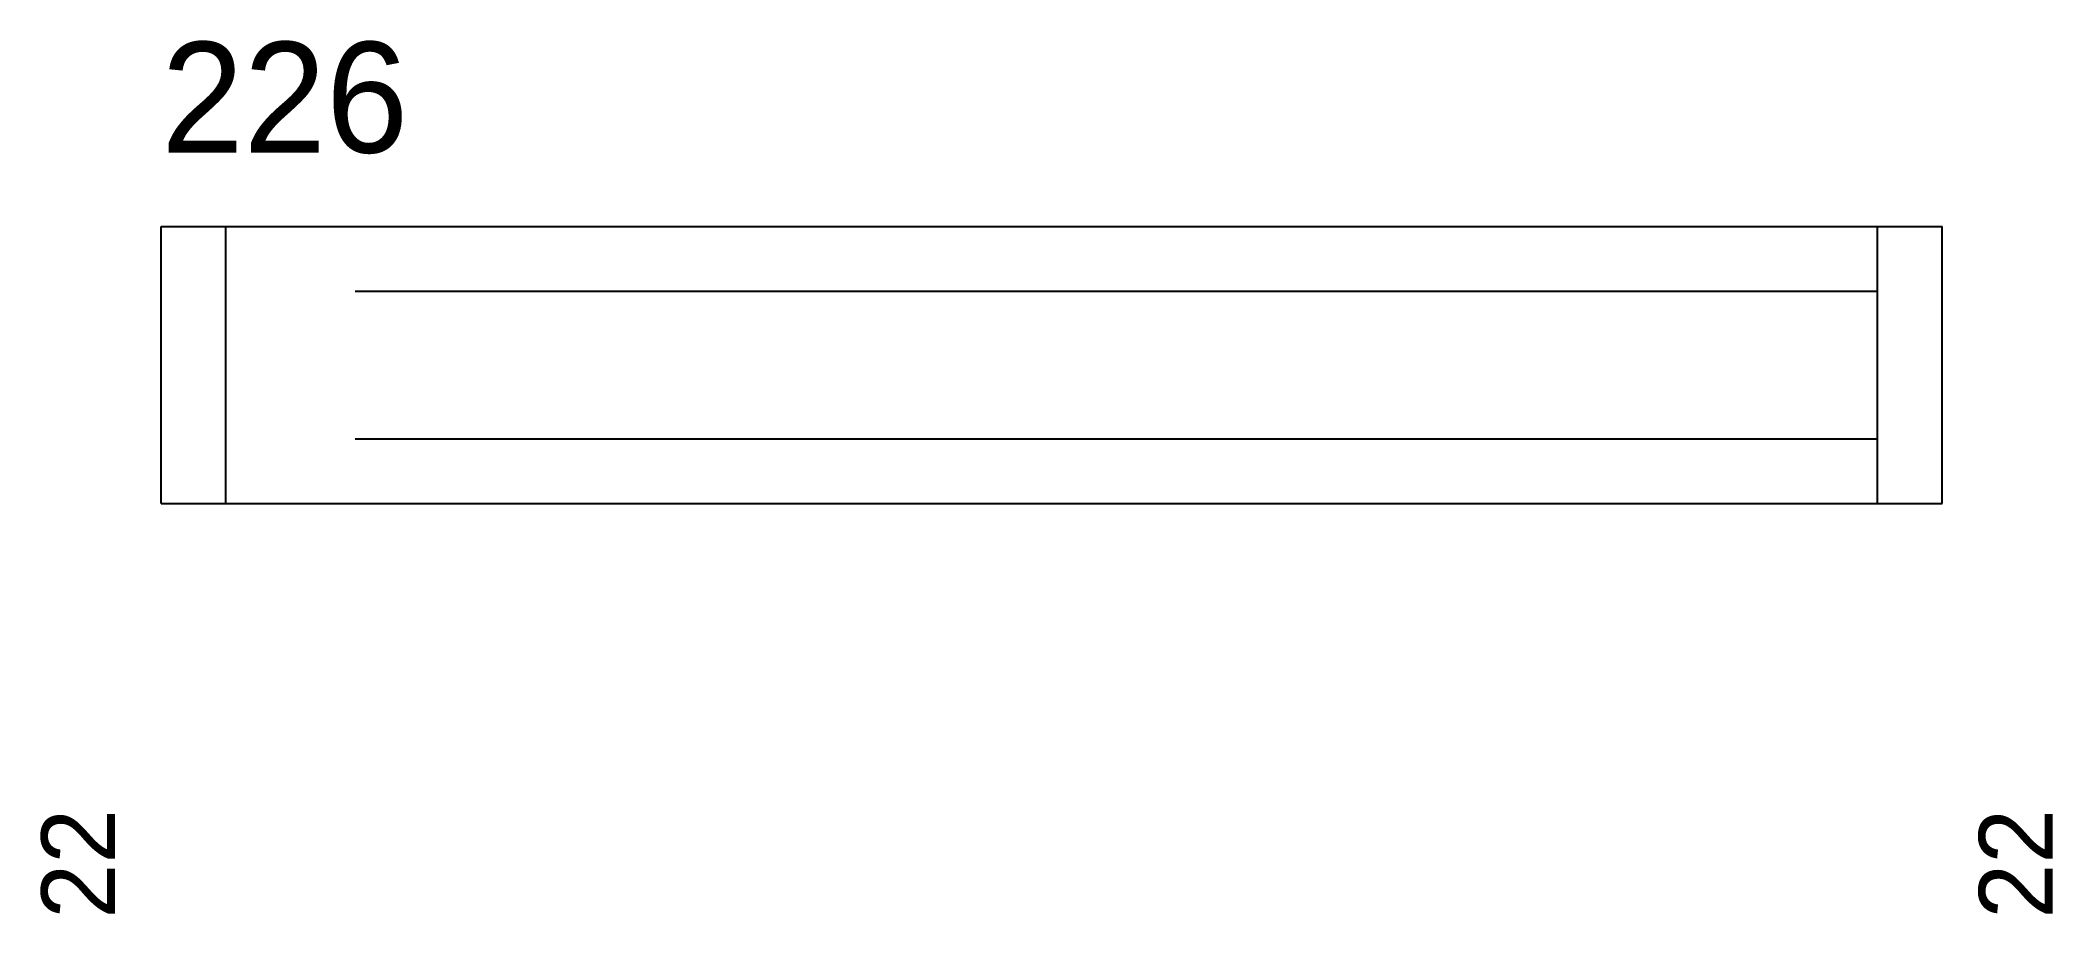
# Model space of a CAD drawing. Header units: metres. Extents: x 12782 to 13001, y 13115 to 13209.
import ezdxf

# ---------------------------------------------------------------- set-up
doc = ezdxf.new("R2010")
doc.units = ezdxf.units.M
for name, color, linetype in [('5', 4, 'Continuous'), ('NOMENCLATURA', 7, 'Continuous'), ('Painis', 255, 'Continuous'), ('SARR_2.2x7', 30, 'Continuous')]:
    doc.layers.add(name, color=color, linetype=linetype)

msp = doc.modelspace()

# ---------------------------------------------------------------- linework, layer by layer
at = {"layer": 'Painis'}
for points in [[(12795.5914, 13158.9905), (12795.5914, 13188.9905)], [(12795.5914, 13188.9905), (12988.5914, 13188.9905)], [(12988.5914, 13158.9905), (12988.5914, 13188.9905)], [(12795.5914, 13158.9905), (12988.5914, 13158.9905)]]:
    msp.add_lwpolyline(points, dxfattribs=at)
at = {"layer": 'SARR_2.2x7'}
for points in [[(12802.5914, 13158.9905), (12802.5914, 13188.9905)], [(12981.5914, 13158.9905), (12981.5914, 13188.9905)], [(12816.5914, 13181.9905), (12981.5914, 13181.9905)], [(12816.5914, 13165.9905), (12981.5914, 13165.9905)]]:
    msp.add_lwpolyline(points, dxfattribs=at)

# ---------------------------------------------------------------- texts
at = {"layer": '5'}
for p in [(12790.5914, 13113.9905), (13000.5914, 13113.9905)]:
    msp.add_text('22', height=8, rotation=90, dxfattribs=at).set_placement(p)
at = {"layer": 'NOMENCLATURA'}
msp.add_text('226', height=12, dxfattribs=at).set_placement((12795.5914, 13196.9905))

doc.saveas('drawing.dxf')
